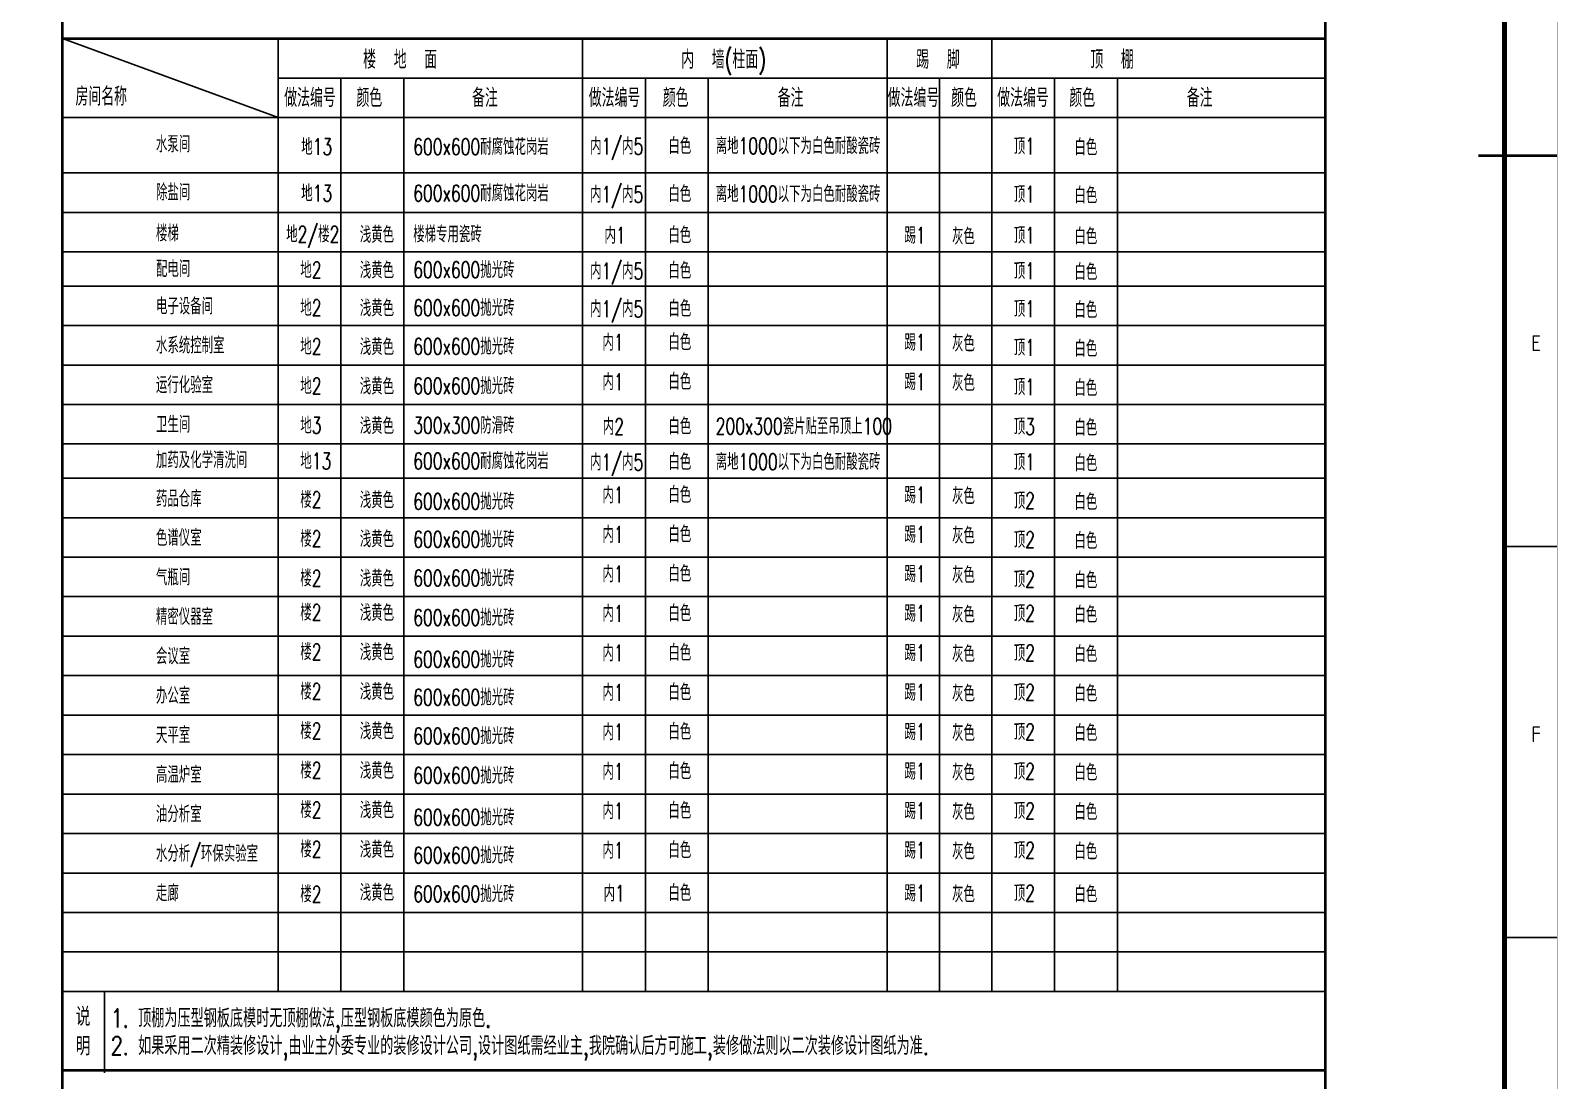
# Model space of a CAD drawing. Extents: x 93518 to 937116, y -359949 to 58022.
# Drawn here: x 761008 to 790047, y -29982 to -10039 of the extents above; entities that cross this region are included whole.
import ezdxf
from ezdxf.enums import TextEntityAlignment as Align

# ---------------------------------------------------------------- set-up
doc = ezdxf.new("R2010")
doc.units = 0
doc.header["$LTSCALE"] = 1000
doc.header["$MEASUREMENT"] = 0
doc.layers.get('0').update_dxf_attribs({"linetype": 'CONTINUOUS'})
doc.layers.add('PUB_TEXT', color=7, linetype='CONTINUOUS')
doc.layers.add('工程做法表', color=251, linetype='CONTINUOUS')
doc.styles.add('BIGFONT', font='geditxt.shx', dxfattribs={"bigfont": 'hztxt.shx'})
doc.styles.add('HZ', font='geditxt.shx', dxfattribs={"width": 0.8, "bigfont": 'dxt.shx'})
doc.styles.get("Standard").update_dxf_attribs({"font": 'GBENOR', "bigfont": 'GBCBIG'})
doc.styles.add('TK', font='geditxt.shx', dxfattribs={"width": 0.75, "bigfont": 'dxt.shx'})

# ---------------------------------------------------------------- blocks, each defined once
blk = doc.blocks.new('GEDI_WK_A11')
at = {"color": 3}
for p, q in [((1040, 297), (1050, 297)), ((1040, 222.75), (1050, 222.75)), ((1040, 148.5), (1050, 148.5))]:
    blk.add_line(p, q, dxfattribs=at)
for points, const_width in [([(0, 0), (1050, 0), (1050, 594), (0, 594)], 0.1), ([(25, 10), (1040, 10), (1040, 584), (25, 584)], 1)]:
    blk.add_lwpolyline(points, close=True, dxfattribs=dict(at, const_width=const_width))
blk.add_lwpolyline([(1035, 297, 0.5, 0.5, 0), (1050, 297, 0.5, 0.5, 0)], format="xyseb", dxfattribs=at)
for s, p in [('E', (1046, 259.88)), ('F', (1046, 185.62))]:
    blk.add_text(s, height=3, dxfattribs=at).set_placement(p, align=Align.CENTER)
blk = doc.blocks.new('A$C7DF8697A')
blk.add_blockref('GEDI_WK_A11', (0, 0))
at = {"style": 'TK', "width": 0.85}
for tag, height, p in [('PROJECTNAME', 4.75, (985, 44)), ('PHASE', 4, (1027, 44)), ('DRAWINGNAME', 4.75, (995, 31))]:
    blk.add_attdef(tag, text='', height=height, dxfattribs=at).set_placement(p, align=Align.MIDDLE_CENTER)
for tag, p, height in [('APPROVE', (872, 32.75), 3.5), ('DESIGN', (917, 32.75), 3.5), ('REVIEW1', (872, 25.75), 3.5), ('DRAW', (917, 25.75), 3.5), ('REVIEW2', (872, 18.75), 3.5), ('PROPORTION', (917, 18.75), 3.5), ('DRAWINGNUMBER', (967, 18.5), 4), ('CHECK', (872, 11.75), 3.5), ('DATE', (917, 11.75), 3.5), ('VERSION', (1033, 11.75), 3.5)]:
    blk.add_attdef(tag, p, '', height=height, dxfattribs=at)

msp = doc.modelspace()

# ---------------------------------------------------------------- linework, layer by layer
at = {"layer": '工程做法表'}
for p, q in [((765714, -11691.9), (761614, -10191.9)), ((761614, -10191.9), (785614, -10191.9)), ((765714, -10941.9), (785614, -10941.9)), ((766907.7, -28291.9), (766907.7, -10941.9)), ((768101.5, -28291.9), (768101.5, -10941.9)), ((772695.2, -28291.9), (772695.2, -10941.9)), ((773889, -28291.9), (773889, -10941.9)), ((778282.7, -28291.9), (778282.7, -10941.9)), ((779276.5, -28291.9), (779276.5, -10941.9)), ((780470.2, -28291.9), (780470.2, -10941.9)), ((781664, -28291.9), (781664, -10941.9)), ((785614, -11691.9), (761614, -11691.9)), ((761614, -11691.9), (785614, -11691.9)), ((761614, -11691.9), (785614, -11691.9)), ((761614, -12741.9), (785614, -12741.9)), ((761614, -13491.9), (785614, -13491.9)), ((761614, -14241.9), (785614, -14241.9)), ((761614, -14891.9), (785614, -14891.9)), ((761614, -14891.9), (785614, -14891.9)), ((761614, -15641.9), (785614, -15641.9)), ((761614, -16391.9), (785614, -16391.9)), ((761614, -17141.9), (785614, -17141.9)), ((761614, -17891.9), (785614, -17891.9)), ((761614, -18541.9), (785614, -18541.9)), ((761614, -18541.9), (785614, -18541.9)), ((761614, -19291.9), (785614, -19291.9)), ((761614, -20041.9), (785614, -20041.9)), ((761614, -20791.9), (785614, -20791.9)), ((761614, -20791.9), (785614, -20791.9)), ((761614, -21541.9), (785614, -21541.9)), ((761614, -22291.9), (785614, -22291.9)), ((761614, -23041.9), (785614, -23041.9)), ((761614, -23041.9), (785614, -23041.9)), ((761614, -23791.9), (785614, -23791.9)), ((761614, -24541.9), (785614, -24541.9)), ((761614, -25291.9), (785614, -25291.9)), ((761614, -26041.9), (785614, -26041.9)), ((761614, -26791.9), (785614, -26791.9)), ((761614, -27541.9), (785614, -27541.9)), ((761614, -28291.9), (785614, -28291.9)), ((762414, -29837.3), (762414, -28291.9))]:
    msp.add_line(p, q, dxfattribs=at)
at = {"layer": '工程做法表', "const_width": 50}
for points in [[(785614, 14689.4), (785614, -34237.3), (761614, -34237.3), (761614, 14689.4)], [(761614, -10191.9), (785614, -10191.9)], [(761614, -29791.9), (785614, -29791.9)]]:
    msp.add_lwpolyline(points, dxfattribs=at)
at = {"layer": '工程做法表'}
for points in [[(765714, -28291.9), (765714, -10191.9)], [(771501.5, -28291.9), (771501.5, -10191.9)], [(777289, -28291.9), (777289, -10191.9)], [(779276.5, -28291.9), (779276.5, -10191.9)], [(761614, -11691.9), (785614, -11691.9)], [(761614, -28291.9), (785614, -28291.9)]]:
    msp.add_lwpolyline(points, dxfattribs=at)

# ---------------------------------------------------------------- block references
at = {"xscale": 100, "yscale": 100, "zscale": 100}
msp.add_blockref('A$C7DF8697A', (685022.3, -42116.5), dxfattribs=at)

# ---------------------------------------------------------------- texts
at = {"layer": 'PUB_TEXT', "linetype": 'Continuous'}
for s, height, style, width, p in [('楼  地  面', 350, 'BIGFONT', 0.7, (767328.6, -10764.6)), ('内  墙(柱面)', 350, 'BIGFONT', 0.7, (773374.7, -10764.6)), ('踢  脚', 350, 'BIGFONT', 0.7, (777842.1, -10764.6)), ('顶  棚', 350, 'BIGFONT', 0.7, (781149.7, -10764.6)), ('房间名称', 350, 'BIGFONT', 0.7, (761861.6, -11466.1)), ('做法编号', 350, 'BIGFONT', 0.7, (765829.6, -11491.9)), ('颜色', 350, 'BIGFONT', 0.7, (767201.1, -11491.9)), ('备注', 350, 'BIGFONT', 0.7, (769400.3, -11491.9)), ('做法编号', 350, 'BIGFONT', 0.7, (771617.4, -11491.9)), ('颜色', 350, 'BIGFONT', 0.7, (773023.8, -11491.9)), ('备注', 350, 'BIGFONT', 0.7, (775208.8, -11491.9)), ('做法编号', 350, 'BIGFONT', 0.7, (777298.9, -11491.9)), ('颜色', 350, 'BIGFONT', 0.7, (778505.3, -11491.9)), ('做法编号', 350, 'BIGFONT', 0.7, (779380.6, -11491.9)), ('颜色', 350, 'BIGFONT', 0.7, (780751.8, -11491.9)), ('备注', 350, 'BIGFONT', 0.7, (782983.8, -11491.9)), ('水泵间', 310, 'BIGFONT', 0.7, (763391.8, -12352.2)), ('地13', 310, 'BIGFONT', 0.7, (766152.5, -12401.8)), ('600x600耐腐蚀花岗岩', 310, 'BIGFONT', 0.7, (768281.3, -12400.3)), ('内1/内5', 310, 'BIGFONT', 0.7, (771643.9, -12393.2)), ('白色', 310, 'BIGFONT', 0.7, (773131.2, -12384.8)), ('离地1000以下为白色耐酸瓷砖', 310, 'BIGFONT', 0.7, (774030.3, -12384.8)), ('顶1', 310, 'BIGFONT', 0.7, (779695.4, -12390.8)), ('白色', 310, 'BIGFONT', 0.7, (780848.8, -12409.4)), ('除盐间', 310, 'BIGFONT', 0.7, (763391.8, -13265.8)), ('地13', 310, 'BIGFONT', 0.7, (766152.5, -13284.7)), ('600x600耐腐蚀花岗岩', 310, 'BIGFONT', 0.7, (768281.3, -13283.3)), ('内1/内5', 310, 'BIGFONT', 0.7, (771643.9, -13306.8)), ('白色', 310, 'BIGFONT', 0.7, (773131.2, -13298.4)), ('离地1000以下为白色耐酸瓷砖', 310, 'BIGFONT', 0.7, (774030.3, -13298.4)), ('顶1', 310, 'BIGFONT', 0.7, (779695.4, -13304.4)), ('白色', 310, 'BIGFONT', 0.7, (780848.8, -13323)), ('楼梯', 310, 'BIGFONT', 0.7, (763391.8, -14045.5)), ('地2/楼2', 310, 'BIGFONT', 0.7, (765866.8, -14064.5)), ('浅黄色', 310, 'BIGFONT', 0.7, (767266, -14071)), ('楼梯专用瓷砖', 310, 'BIGFONT', 0.7, (768281.3, -14063)), ('内1', 310, 'BIGFONT', 0.7, (771917.1, -14086.6)), ('白色', 310, 'BIGFONT', 0.7, (773131.2, -14078.1)), ('踢1', 310, 'BIGFONT', 0.7, (777619, -14084.2)), ('灰色', 310, 'BIGFONT', 0.7, (778522.2, -14102.7)), ('顶1', 310, 'BIGFONT', 0.7, (779695.4, -14084.2)), ('白色', 310, 'BIGFONT', 0.7, (780848.8, -14102.7)), ('配电间', 310, 'BIGFONT', 0.7, (763391.8, -14721.2)), ('地2', 310, 'BIGFONT', 0.7, (766135.3, -14740.1)), ('浅黄色', 310, 'BIGFONT', 0.7, (767266, -14746.6)), ('600x600抛光砖', 310, 'BIGFONT', 0.7, (768281.3, -14738.7)), ('内1/内5', 310, 'BIGFONT', 0.7, (771643.9, -14762.2)), ('白色', 310, 'BIGFONT', 0.7, (773131.2, -14753.8)), ('顶1', 310, 'BIGFONT', 0.7, (779695.4, -14759.8)), ('白色', 310, 'BIGFONT', 0.7, (780848.8, -14778.4)), ('电子设备间', 310, 'BIGFONT', 0.7, (763391.8, -15430.5)), ('地2', 310, 'BIGFONT', 0.7, (766135.3, -15460.3)), ('浅黄色', 310, 'BIGFONT', 0.7, (767266, -15466.9)), ('600x600抛光砖', 310, 'BIGFONT', 0.7, (768281.3, -15458.9)), ('内1/内5', 310, 'BIGFONT', 0.7, (771643.9, -15482.5)), ('白色', 310, 'BIGFONT', 0.7, (773131.2, -15474)), ('顶1', 310, 'BIGFONT', 0.7, (779695.4, -15480)), ('白色', 310, 'BIGFONT', 0.7, (780848.8, -15498.6)), ('水系统控制室', 310, 'BIGFONT', 0.7, (763391.8, -16174.9)), ('地2', 310, 'BIGFONT', 0.7, (766135.3, -16195.5)), ('浅黄色', 310, 'BIGFONT', 0.7, (767266, -16202)), ('600x600抛光砖', 310, 'BIGFONT', 0.7, (768281.3, -16194)), ('内1', 310, 'BIGFONT', 0.7, (771877.4, -16119.2)), ('白色', 310, 'BIGFONT', 0.7, (773131.2, -16110.7)), ('踢1', 310, 'BIGFONT', 0.7, (777619, -16116.8)), ('灰色', 310, 'BIGFONT', 0.7, (778522.2, -16135.4)), ('顶1', 310, 'BIGFONT', 0.7, (779695.4, -16215.2)), ('白色', 310, 'BIGFONT', 0.7, (780848.8, -16233.7)), ('内1', 310, 'BIGFONT', 0.7, (771877.4, -16869.2)), ('白色', 310, 'BIGFONT', 0.7, (773131.2, -16860.7)), ('踢1', 310, 'BIGFONT', 0.7, (777619, -16866.8)), ('灰色', 310, 'BIGFONT', 0.7, (778522.2, -16885.4)), ('运行化验室', 310, 'BIGFONT', 0.7, (763391.8, -16926.5)), ('地2', 310, 'BIGFONT', 0.7, (766135.3, -16945.5)), ('浅黄色', 310, 'BIGFONT', 0.7, (767266, -16952)), ('600x600抛光砖', 310, 'BIGFONT', 0.7, (768281.3, -16944)), ('顶1', 310, 'BIGFONT', 0.7, (779695.4, -16965.2)), ('白色', 310, 'BIGFONT', 0.7, (780848.8, -16983.7)), ('卫生间', 310, 'BIGFONT', 0.7, (763391.8, -17676.5)), ('地3', 310, 'BIGFONT', 0.7, (766135.3, -17695.5)), ('浅黄色', 310, 'BIGFONT', 0.7, (767266, -17702)), ('300x300防滑砖', 310, 'BIGFONT', 0.7, (768281.3, -17694)), ('内2', 310, 'BIGFONT', 0.7, (771884.5, -17717.6)), ('白色', 310, 'BIGFONT', 0.7, (773131.2, -17709.1)), ('200x300瓷片贴至吊顶上100', 310, 'BIGFONT', 0.7, (774029.4, -17709.1)), ('顶3', 310, 'BIGFONT', 0.7, (779695.4, -17715.2)), ('白色', 310, 'BIGFONT', 0.7, (780848.8, -17733.7)), ('加药及化学清洗间', 310, 'BIGFONT', 0.7, (763391.8, -18352.2)), ('地13', 310, 'BIGFONT', 0.7, (766135.3, -18371.1)), ('600x600耐腐蚀花岗岩', 310, 'BIGFONT', 0.7, (768281.3, -18369.7)), ('内1/内5', 310, 'BIGFONT', 0.7, (771643.9, -18393.2)), ('白色', 310, 'BIGFONT', 0.7, (773131.2, -18384.8)), ('离地1000以下为白色耐酸瓷砖', 310, 'BIGFONT', 0.7, (774030.3, -18384.8)), ('顶1', 310, 'BIGFONT', 0.7, (779695.4, -18390.8)), ('白色', 310, 'BIGFONT', 0.7, (780848.8, -18409.4)), ('药品仓库', 310, 'BIGFONT', 0.7, (763391.8, -19087.3)), ('楼2', 310, 'BIGFONT', 0.7, (766135.3, -19106.2)), ('浅黄色', 310, 'BIGFONT', 0.7, (767266, -19112.8)), ('600x600抛光砖', 310, 'BIGFONT', 0.7, (768281.3, -19138.7)), ('内1', 310, 'BIGFONT', 0.7, (771877.4, -19019.2)), ('白色', 310, 'BIGFONT', 0.7, (773131.2, -19010.7)), ('踢1', 310, 'BIGFONT', 0.7, (777619, -19016.8)), ('灰色', 310, 'BIGFONT', 0.7, (778522.2, -19035.4)), ('顶2', 310, 'BIGFONT', 0.7, (779695.4, -19125.9)), ('白色', 310, 'BIGFONT', 0.7, (780848.8, -19144.5)), ('内1', 310, 'BIGFONT', 0.7, (771877.4, -19769.2)), ('白色', 310, 'BIGFONT', 0.7, (773131.2, -19760.7)), ('踢1', 310, 'BIGFONT', 0.7, (777619, -19766.8)), ('灰色', 310, 'BIGFONT', 0.7, (778522.2, -19785.4)), ('色谱仪室', 310, 'BIGFONT', 0.7, (763391.8, -19828.2)), ('楼2', 310, 'BIGFONT', 0.7, (766135.3, -19847.1)), ('浅黄色', 310, 'BIGFONT', 0.7, (767266, -19853.6)), ('600x600抛光砖', 310, 'BIGFONT', 0.7, (768281.3, -19858.9)), ('顶2', 310, 'BIGFONT', 0.7, (779695.4, -19866.8)), ('白色', 310, 'BIGFONT', 0.7, (780848.8, -19885.4)), ('气瓶间', 310, 'BIGFONT', 0.7, (763391.8, -20578.2)), ('楼2', 310, 'BIGFONT', 0.7, (766135.3, -20597.1)), ('浅黄色', 310, 'BIGFONT', 0.7, (767266, -20603.6)), ('600x600抛光砖', 310, 'BIGFONT', 0.7, (768281.3, -20594)), ('内1', 310, 'BIGFONT', 0.7, (771877.4, -20519.2)), ('白色', 310, 'BIGFONT', 0.7, (773131.2, -20510.7)), ('踢1', 310, 'BIGFONT', 0.7, (777619, -20516.8)), ('灰色', 310, 'BIGFONT', 0.7, (778522.2, -20535.4)), ('顶2', 310, 'BIGFONT', 0.7, (779695.4, -20616.8)), ('白色', 310, 'BIGFONT', 0.7, (780848.8, -20635.4)), ('楼2', 310, 'BIGFONT', 0.7, (766135.3, -21247.1)), ('精密仪器室', 310, 'BIGFONT', 0.7, (763391.8, -21328.2)), ('浅黄色', 310, 'BIGFONT', 0.7, (767266, -21253.6)), ('600x600抛光砖', 310, 'BIGFONT', 0.7, (768281.3, -21344)), ('内1', 310, 'BIGFONT', 0.7, (771877.4, -21269.2)), ('白色', 310, 'BIGFONT', 0.7, (773131.2, -21260.7)), ('踢1', 310, 'BIGFONT', 0.7, (777619, -21266.8)), ('灰色', 310, 'BIGFONT', 0.7, (778522.2, -21285.4)), ('顶2', 310, 'BIGFONT', 0.7, (779695.4, -21266.8)), ('白色', 310, 'BIGFONT', 0.7, (780848.8, -21285.4)), ('会议室', 310, 'BIGFONT', 0.7, (763391.8, -22078.2)), ('楼2', 310, 'BIGFONT', 0.7, (766135.3, -21997.1)), ('浅黄色', 310, 'BIGFONT', 0.7, (767266, -22003.6)), ('内1', 310, 'BIGFONT', 0.7, (771877.4, -22019.2)), ('白色', 310, 'BIGFONT', 0.7, (773131.2, -22010.7)), ('踢1', 310, 'BIGFONT', 0.7, (777619, -22016.8)), ('灰色', 310, 'BIGFONT', 0.7, (778522.2, -22035.4)), ('顶2', 310, 'BIGFONT', 0.7, (779695.4, -22016.8)), ('白色', 310, 'BIGFONT', 0.7, (780848.8, -22035.4)), ('600x600抛光砖', 310, 'BIGFONT', 0.7, (768281.3, -22138.7)), ('办公室', 310, 'BIGFONT', 0.7, (763391.8, -22828.2)), ('楼2', 310, 'BIGFONT', 0.7, (766135.3, -22747.1)), ('浅黄色', 310, 'BIGFONT', 0.7, (767266, -22753.6)), ('600x600抛光砖', 310, 'BIGFONT', 0.7, (768281.3, -22858.9)), ('内1', 310, 'BIGFONT', 0.7, (771877.4, -22769.2)), ('白色', 310, 'BIGFONT', 0.7, (773131.2, -22760.7)), ('踢1', 310, 'BIGFONT', 0.7, (777619, -22766.8)), ('灰色', 310, 'BIGFONT', 0.7, (778522.2, -22785.4)), ('顶2', 310, 'BIGFONT', 0.7, (779695.4, -22766.8)), ('白色', 310, 'BIGFONT', 0.7, (780848.8, -22785.4)), ('楼2', 310, 'BIGFONT', 0.7, (766135.3, -23497.1)), ('浅黄色', 310, 'BIGFONT', 0.7, (767266, -23503.6)), ('内1', 310, 'BIGFONT', 0.7, (771877.4, -23519.2)), ('白色', 310, 'BIGFONT', 0.7, (773131.2, -23510.7)), ('踢1', 310, 'BIGFONT', 0.7, (777619, -23516.8)), ('灰色', 310, 'BIGFONT', 0.7, (778522.2, -23535.4)), ('顶2', 310, 'BIGFONT', 0.7, (779695.4, -23516.8)), ('白色', 310, 'BIGFONT', 0.7, (780848.8, -23535.4)), ('天平室', 310, 'BIGFONT', 0.7, (763391.8, -23578.2)), ('600x600抛光砖', 310, 'BIGFONT', 0.7, (768281.3, -23594)), ('高温炉室', 310, 'BIGFONT', 0.7, (763391.8, -24328.2)), ('楼2', 310, 'BIGFONT', 0.7, (766135.3, -24247.1)), ('浅黄色', 310, 'BIGFONT', 0.7, (767266, -24253.6)), ('600x600抛光砖', 310, 'BIGFONT', 0.7, (768281.3, -24344)), ('内1', 310, 'BIGFONT', 0.7, (771877.4, -24269.2)), ('白色', 310, 'BIGFONT', 0.7, (773131.2, -24260.7)), ('踢1', 310, 'BIGFONT', 0.7, (777619, -24266.8)), ('灰色', 310, 'BIGFONT', 0.7, (778522.2, -24285.4)), ('顶2', 310, 'BIGFONT', 0.7, (779695.4, -24266.8)), ('白色', 310, 'BIGFONT', 0.7, (780848.8, -24285.4)), ('楼2', 310, 'BIGFONT', 0.7, (766135.3, -24997.1)), ('浅黄色', 310, 'BIGFONT', 0.7, (767266, -25003.6)), ('内1', 310, 'BIGFONT', 0.7, (771877.4, -25019.2)), ('白色', 310, 'BIGFONT', 0.7, (773131.2, -25010.7)), ('油分析室', 310, 'BIGFONT', 0.7, (763391.8, -25078.2)), ('600x600抛光砖', 310, 'BIGFONT', 0.7, (768281.3, -25138.7)), ('踢1', 310, 'BIGFONT', 0.7, (777619, -25016.8)), ('灰色', 310, 'BIGFONT', 0.7, (778522.2, -25035.4)), ('顶2', 310, 'BIGFONT', 0.7, (779695.4, -25016.8)), ('白色', 310, 'BIGFONT', 0.7, (780848.8, -25035.4)), ('水分析/环保实验室', 310, 'BIGFONT', 0.7, (763391.8, -25828.2)), ('楼2', 310, 'BIGFONT', 0.7, (766135.3, -25747.1)), ('浅黄色', 310, 'BIGFONT', 0.7, (767266, -25753.6)), ('600x600抛光砖', 310, 'BIGFONT', 0.7, (768281.3, -25858.9)), ('内1', 310, 'BIGFONT', 0.7, (771877.4, -25769.2)), ('白色', 310, 'BIGFONT', 0.7, (773131.2, -25760.7)), ('踢1', 310, 'BIGFONT', 0.7, (777619, -25766.8)), ('灰色', 310, 'BIGFONT', 0.7, (778522.2, -25785.4)), ('顶2', 310, 'BIGFONT', 0.7, (779695.4, -25766.8)), ('白色', 310, 'BIGFONT', 0.7, (780848.8, -25785.4)), ('走廊', 310, 'BIGFONT', 0.7, (763391.8, -26578.2)), ('楼2', 310, 'BIGFONT', 0.7, (766135.3, -26599.5)), ('浅黄色', 310, 'BIGFONT', 0.7, (767266, -26570.2)), ('600x600抛光砖', 310, 'BIGFONT', 0.7, (768281.3, -26594)), ('内1', 310, 'BIGFONT', 0.7, (771898.8, -26583.2)), ('白色', 310, 'BIGFONT', 0.7, (773131.2, -26574.8)), ('踢1', 310, 'BIGFONT', 0.7, (777619, -26580.8)), ('灰色', 310, 'BIGFONT', 0.7, (778522.2, -26599.4)), ('顶2', 310, 'BIGFONT', 0.7, (779695.4, -26580.8)), ('白色', 310, 'BIGFONT', 0.7, (780848.8, -26599.4)), ('说', 350, 'BIGFONT', 0.8, (761865.7, -28946.3)), ('1. 顶棚为压型钢板底模时无顶棚做法,压型钢板底模颜色为原色.', 350, 'HZ', 0.75, (762534.8, -28973.9)), ('明', 350, 'BIGFONT', 0.8, (761865.7, -29505.9)), ('2. 如果采用二次精装修设计,由业主外委专业的装修设计公司,设计图纸需经业主,我院确认后方可施工,装修做法则以二次装修设计图纸为准.', 350, 'HZ', 0.75, (762534.8, -29498.9))]:
    msp.add_text(s, height=height, dxfattribs=dict(at, style=style, width=width)).set_placement(p)

doc.saveas('drawing.dxf')
